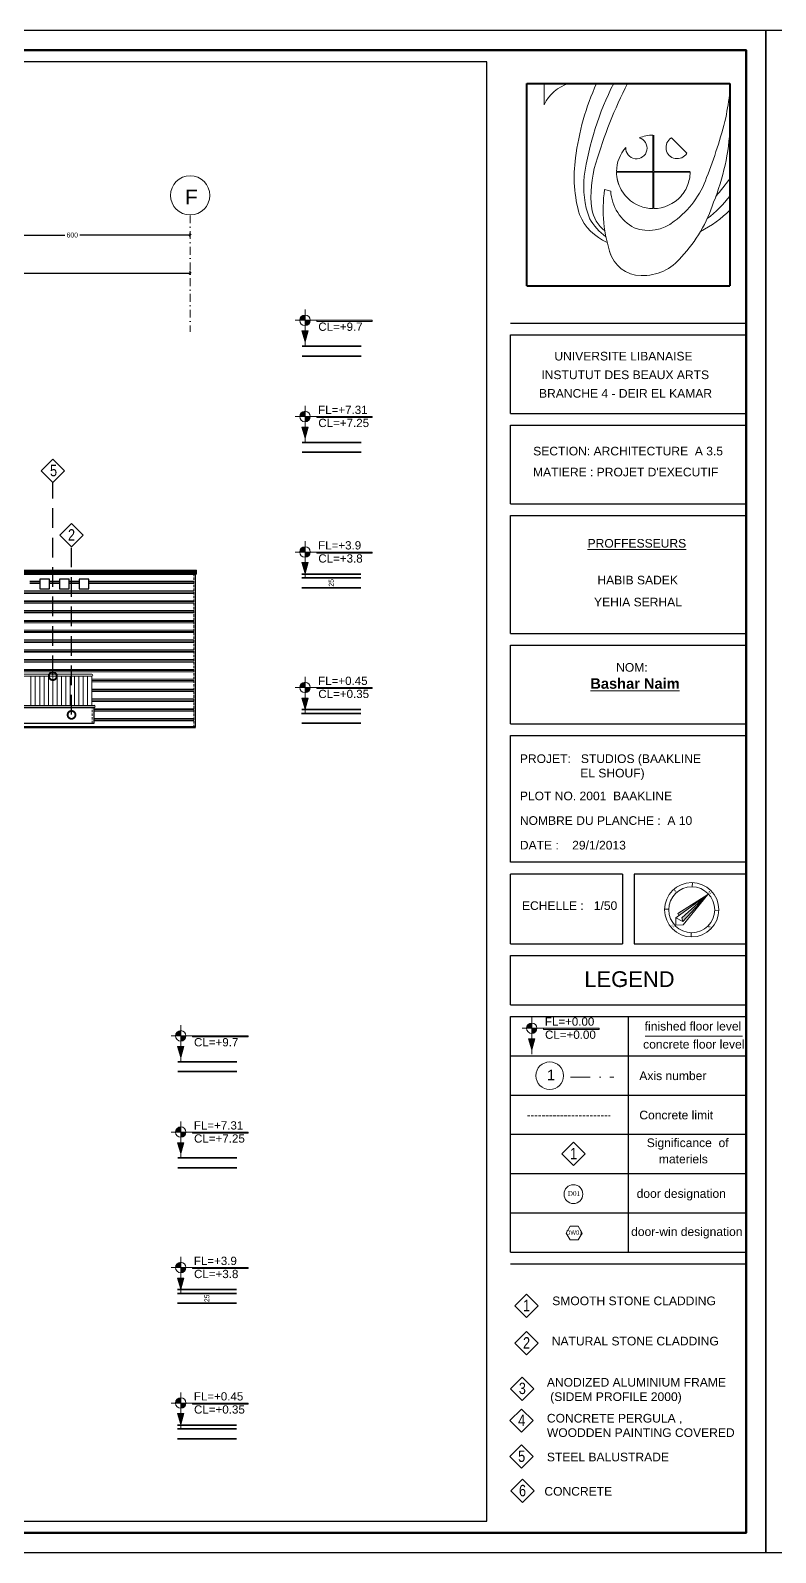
# Model space of a CAD drawing. Header units: inches. Extents: x -580639 to 179052, y 0 to 152898.
# Drawn here: x -104356 to -85387, y 113030 to 151788 of the extents above; entities that cross this region are included whole.
import ezdxf
from ezdxf.enums import TextEntityAlignment as Align

# ---------------------------------------------------------------- set-up
doc = ezdxf.new("R2010")
doc.units = ezdxf.units.IN
doc.header["$LTSCALE"] = 500
doc.header["$MEASUREMENT"] = 0
for name, pattern in [('ACAD_ISO02W100', [15, 12, -3]), ('ACAD_ISO04W100', [30, 24, -3, 0, -3]), ('DASHDOTX2', [2, 1, -0.5, 0, -0.5]), ('DASHEDX2', [1.5, 1, -0.5]), ('HIDDEN2', [0.1875, 0.125, -0.0625])]:
    doc.linetypes.add(name, pattern=pattern)
for name, color, linetype, lineweight in [('0.13', 81, 'Continuous', 13), ('0.3', 10, 'Continuous', 30), ('1ATEXT', 3, 'Continuous', 20), ('A-0.15', 50, 'Continuous', 15), ('A-0.2', 61, 'Continuous', 20), ('A-0.25', 42, 'Continuous', 25), ('A-ANNO-TEXS', 211, 'Continuous', 18), ('A-flor-sthn', 251, 'HIDDEN2', 9), ('A-wall', 52, 'Continuous', 35), ('DIM', 8, 'Continuous', 18), ('fini', 11, 'Continuous', 13), ('ground floor', 8, 'Continuous', 20), ('H-text atribute', 130, 'Continuous', 20), ('Room reference', 50, 'Continuous', 13), ('WALL', 7, 'Continuous', 40), ('WIN', 3, 'Continuous', 18)]:
    doc.layers.add(name, color=color, linetype=linetype, lineweight=lineweight)
doc.layers.add('SYSEC', color=6, linetype='Continuous')
doc.styles.add('1- 100', font='times.ttf', dxfattribs={"width": 0.9, "height": 0.25})
doc.styles.add('100', font='arial.ttf', dxfattribs={"height": 200})
doc.styles.add('50', font='arial.ttf', dxfattribs={"height": 125})
doc.styles.add('CURENT', font='sanss___.ttf')
doc.styles.add('ROMANS 2', font='times.ttf')
doc.styles.get("Standard").update_dxf_attribs({"font": 'arial.ttf'})
doc.dimstyles.new('1-100', dxfattribs={"dimtxt": 0.3, "dimasz": 0.055, "dimexe": 0.15, "dimexo": 0.1, "dimgap": 0.065, "dimtad": 1, "dimdec": 0, "dimlfac": 100, "dimdsep": 46, "dimtxsty": '1- 100', "dimblk": 'DOT', "dimcen": 0.09, "dimclrd": 1, "dimclre": 1, "dimadec": 0, "dimazin": 2, "dimtfac": 1, "dimtdec": 0, "dimtofl": 0, "dimtmove": 2, "dimatfit": 3, "dimldrblk": 'DOT', "dimfxl": 0.15, "dimfxlon": 1, "dimtolj": 1, "dimtzin": 0, "dimarcsym": 0})
doc.dimstyles.new('DIM', dxfattribs={"dimscale": 50, "dimtxt": 125, "dimasz": 1, "dimexe": 1.2, "dimexo": 1, "dimgap": 1, "dimtad": 0, "dimtoh": 1, "dimdec": 0, "dimlfac": 0.1, "dimrnd": 1, "dimdsep": 46, "dimtxsty": '50', "dimblk": 'OBLIQUE', "dimcen": 0.09, "dimclrt": 8, "dimadec": 0, "dimazin": 0, "dimtfac": 1, "dimtdec": 0, "dimtix": 1, "dimtofl": 0, "dimtmove": 2, "dimatfit": 2, "dimfxl": 1, "dimfxlon": 1, "dimtzin": 0, "dimarcsym": 0})

# ---------------------------------------------------------------- blocks, each defined once
blk = doc.blocks.new('4')
at = {"layer": 'A-0.2', "color": 253}
for p, q in [((0, 7158), (612, 7158)), ((612, 7158), (612, 6408))]:
    blk.add_line(p, q, dxfattribs=at)
at = {"layer": 'A-0.2'}
for p, q in [((4464, 4046), (4464, 5334)), ((4491, 4046), (4491, 5334)), ((5661, 4688), (5114, 5233)), ((5387, 4961), (5661, 4688)), ((4464, 4046), (3176, 4046)), ((4464, 4019), (3176, 4019)), ((4464, 2731), (4464, 4019)), ((5779, 4046), (4491, 4046)), ((5779, 4019), (4491, 4019)), ((4491, 2731), (4491, 4019)), ((2753, 3402), (2970, 3354))]:
    blk.add_line(p, q, dxfattribs=at)
at = {"layer": 'A-0.2', "color": 253}
blk.add_arc((1928, 5765), 1462, 107.6478, 153.9617, dxfattribs=at)
at = {"layer": 'A-0.2'}
for centre, radius, start, end in [((10717, 3409), 9059, 155.5503, 172.9241), ((12494, 2369), 10566, 153.0442, 171.7936), ((18093, -216), 16295, 153.0933, 163.7577), ((-19263, 10603), 26713, 349.954, 351.9697), ((-10257, 10332), 17845, 338.6407, 345.7647), ((-676, 5940), 7870, 337.7327, 357.721), ((4478, 4033), 1301, 138.3886, 179.4066), ((3880, 4867), 376, 175.5012, 75.7118), ((4478, 4033), 1301, 90.5934, 112.8245), ((5322, 4895), 397, 121.6312, 328.5411), ((6429, 3847), 4751, 171.7946, 196.2417), ((5992, 3211), 3720, 162.3017, 187.6111), ((5120, 3503), 3106, 173.0781, 201.041), ((4478, 4033), 1301, 180.5934, 207.5693), ((4478, 4033), 1301, 187.504, 216.3107), ((3279, 4920), 3270, 306.3755, 340.5839), ((4478, 4033), 1301, 337.2924, 359.4066), ((-4402, 12360), 14410, 320.3139, 323.55), ((7684, 2710), 4979, 172.0035, 199.0054), ((4557, 3453), 1590, 183.5692, 241.7601), ((4478, 4033), 1301, 214.7035, 226.4906), ((4478, 4033), 1301, 318.0572, 325.6568), ((4478, 4033), 1301, 325.6568, 337.2924), ((3498, 2902), 1207, 188.7371, 232.5639), ((4478, 4033), 1301, 226.4906, 269.4066), ((4478, 4033), 1301, 270.5934, 318.0572), ((1776, 4501), 5072, 316.7269, 342.2893), ((4080, 5482), 3864, 306.5814, 323.5521), ((3569, 3233), 1845, 202.7914, 246.932), ((3907, 3300), 1917, 208.4281, 234.8085), ((4313, 3366), 1408, 248.8398, 309.9835), ((4368, 5496), 3987, 296.488, 315.0148), ((4044, 1512), 1149, 194.7464, 269.9305), ((4101, 2106), 1744, 268.0735, 321.6361)]:
    blk.add_arc(centre, radius, start, end, dxfattribs=at)
at = {"layer": 'WALL'}
for p, q in [((0, 7158), (7188, 7158)), ((0, 0), (0, 7158)), ((7188, 7158), (7188, 0)), ((0, 0), (7188, 0))]:
    blk.add_line(p, q, dxfattribs=at)
blk = doc.blocks.new('NORTH')
at = {"layer": 'WIN', "color": 1}
for p, q in [((494, 631), (0, 0)), ((0, 0), (661, -479)), ((494, 631), (4781, 459)), ((851, -154), (494, 631)), ((661, -479), (4781, 459)), ((851, -154), (4781, 459)), ((851, -154), (1006, 218)), ((887, 607), (973, 851)), ((973, 851), (4781, 459)), ((1006, 218), (4781, 459))]:
    blk.add_line(p, q, dxfattribs=at)
blk = doc.blocks.new('NORTHE')
at = {"color": 3}
for p, q in [((-1759, 1759), (-2077, 2077)), ((1759, 1759), (2077, 2077)), ((-1759, -1759), (-2077, -2077)), ((1759, -1759), (2077, -2077))]:
    blk.add_line(p, q, dxfattribs=at)
for radius in [2937, 2487]:
    blk.add_circle((0, 0), radius, dxfattribs=at)
for points in [[(-754, -1351), (-527, -1456), (0, 2402)], [(-121, -1378), (235, -1568), (0, 2402)]]:
    blk.add_solid(points, dxfattribs=at)
at = {"color": 3, "rotation": 84.51780902573543}
blk.add_blockref('NORTH', (0, -2400), dxfattribs=at)
at = {"color": 3}
for s, width, p, p2 in [('N', 1.784178, (-180, 2610), (180, 2610)), ('W', 1.365132, (-2894, 0), (-2534, 0)), ('E', 1.931772, (2517, 0), (2877, 0)), ('S', 1.931772, (-325, -2784), (35, -2784))]:
    blk.add_text(s, height=200, dxfattribs=dict(at, width=width)).set_placement(p, p2, align=Align.FIT)
blk = doc.blocks.new('NOR')
at = {"layer": 'WIN', "color": 3, "xscale": 0.000462, "yscale": 0.000462, "zscale": 0.000462, "rotation": 276.1356553146427}
blk.add_blockref('NORTHE', (-1.103, -0.119), dxfattribs=at)
blk = doc.blocks.new('SYSECFL')
at = {"layer": '1ATEXT'}
h = blk.add_hatch(color=256, dxfattribs=at)
h.paths.add_polyline_path([(7.6, 31.3), (0, 31.3), (0, 23.7, 0.414214)])
h.paths.add_polyline_path([(0, 38.9, 0.414214), (-7.6, 31.3), (0, 31.3)])
blk.add_hatch(color=256, dxfattribs=at).paths.add_polyline_path([(17.3, 31.3), (17.3, 29.7), (97.6, 29.7), (97.6, 31.3)])
h = blk.add_hatch(color=256, dxfattribs=at)
h.paths.add_polyline_path([(4.5, 15.9), (0, 15.9), (0, 0)])
h.paths.add_polyline_path([(0, 15.9), (-4.5, 15.9), (0, 0)])
for p, q in [((0, -6.3), (0, 46.8)), ((-14.1, 31.3), (97.6, 31.3)), ((0, 0), (-4.5, 15.9)), ((-4.5, 15.9), (4.5, 15.9)), ((0, 0), (4.5, 15.9))]:
    blk.add_line(p, q, dxfattribs=at)
blk.add_lwpolyline([(97.6, 31.3), (97.6, 29.7), (17.3, 29.7), (17.3, 31.3)], dxfattribs=at)
for start, end in [(0, 180), (180, 0)]:
    blk.add_arc((0, 31.3), 7.6, start, end, dxfattribs=at)
at = {"layer": '1ATEXT', "style": 'CURENT'}
for tag, p in [('FL=0.00', (19, 35)), ('CL=0.00', (19.3, 16))]:
    blk.add_attdef(tag, p, '', height=12, dxfattribs=at)
blk = doc.blocks.new('DOOR SYME')
at = {"layer": 'Room reference'}
blk.add_circle((0, 0), 240, dxfattribs=at)
at = {"layer": 'Room reference', "style": 'ROMANS 2'}
blk.add_attdef('D01', (-145, -44), '', height=120, rotation=360, dxfattribs=at)
blk = doc.blocks.new('WIND')
at = {"layer": 'Room reference', "ltscale": 1000}
blk.add_lwpolyline([(0.403, -0.002), (0.297, 0.181), (0.086, 0.181), (-0.02, -0.002), (0.086, -0.185), (0.297, -0.185)], close=True, dxfattribs=at)
blk.add_attdef('001', text='', height=0.12, dxfattribs=at).set_placement((0.198, 0.011), align=Align.MIDDLE_CENTER)
blk = doc.blocks.new('_Dot')
at = {"color": 0, "linetype": 'ByBlock', "lineweight": -2}
blk.add_line((-0.5, 0), (-1, 0), dxfattribs=at)
at = {"color": 0, "linetype": 'ByBlock', "const_width": 0.5}
blk.add_lwpolyline([(-0.25, 0, 1), (0.25, 0, 1)], format="xyb", close=True, dxfattribs=at)
blk = doc.blocks.new('*D1513')
at = {"layer": 'Defpoints', "color": 0, "transparency": 16777216}
for p in [(-96699, 137848), (-95949, 137848), (-95949, 137598)]:
    blk.add_point(p, dxfattribs=at)
at = {"layer": 'DIM', "color": 0, "lineweight": -2, "transparency": 16777216}
for p, q in [((-96649, 137848), (-96759, 137848)), ((-96649, 137598), (-96759, 137598))]:
    blk.add_line(p, q, dxfattribs=at)
at = {"layer": 'DIM', "color": 8, "transparency": 16777216, "insert": (-96699, 137723), "char_height": 125, "attachment_point": 5, "rotation": 90, "style": '50'}
blk.add_mtext('25', dxfattribs=at)
blk = doc.blocks.new('_Oblique')
at = {"color": 0, "linetype": 'ByBlock', "lineweight": -2}
blk.add_line((-0.5, -0.5), (0.5, 0.5), dxfattribs=at)
blk = doc.blocks.new('*D1514')
at = {"layer": 'Defpoints', "color": 0, "transparency": 16777216}
for p in [(-99863, 119628), (-99113, 119628), (-99113, 119378)]:
    blk.add_point(p, dxfattribs=at)
at = {"layer": 'DIM', "color": 0, "lineweight": -2, "transparency": 16777216}
for p, q in [((-99813, 119628), (-99923, 119628)), ((-99813, 119378), (-99923, 119378))]:
    blk.add_line(p, q, dxfattribs=at)
at = {"layer": 'DIM', "color": 8, "transparency": 16777216, "insert": (-99863, 119503), "char_height": 125, "attachment_point": 5, "rotation": 90, "style": '50'}
blk.add_mtext('25', dxfattribs=at)
blk = doc.blocks.new('*D1612')
at = {"layer": 'Defpoints', "color": 0, "transparency": 16777216}
for p in [(-106291, 146578), (-100291, 146578), (-100291, 146292)]:
    blk.add_point(p, dxfattribs=at)
at = {"layer": 'ground floor', "color": 0, "lineweight": -2, "transparency": 16777216}
for p, q in [((-106291, 146578), (-106291, 146638)), ((-106291, 146578), (-103479, 146578)), ((-100291, 146578), (-103103, 146578)), ((-100291, 146528), (-100291, 146638))]:
    blk.add_line(p, q, dxfattribs=at)
at = {"layer": 'ground floor', "color": 0, "lineweight": -2, "transparency": 16777216, "xscale": 50, "yscale": 50, "zscale": 50, "rotation": 180}
blk.add_blockref('_Oblique', (-106291, 146578), dxfattribs=at)
at = {"layer": 'ground floor', "color": 0, "lineweight": -2, "transparency": 16777216, "xscale": 50, "yscale": 50, "zscale": 50}
blk.add_blockref('_Oblique', (-100291, 146578), dxfattribs=at)
at = {"layer": 'ground floor', "color": 8, "transparency": 16777216, "insert": (-103291, 146578), "char_height": 125, "attachment_point": 5, "style": '50'}
blk.add_mtext('600', dxfattribs=at)
blk = doc.blocks.new('*D1613')
at = {"layer": 'Defpoints', "color": 0, "transparency": 16777216}
for p in [(-125491, 145592), (-100291, 145598), (-100291, 145598)]:
    blk.add_point(p, dxfattribs=at)
at = {"layer": 'ground floor', "color": 0, "lineweight": -2, "transparency": 16777216}
for p, q in [((-125491, 145598), (-125491, 145658)), ((-125491, 145598), (-113128, 145598)), ((-100291, 145598), (-112653, 145598)), ((-100291, 145598), (-100291, 145658))]:
    blk.add_line(p, q, dxfattribs=at)
at = {"layer": 'ground floor', "color": 0, "lineweight": -2, "transparency": 16777216, "xscale": 50, "yscale": 50, "zscale": 50, "rotation": 180}
blk.add_blockref('_Oblique', (-125491, 145598), dxfattribs=at)
at = {"layer": 'ground floor', "color": 0, "lineweight": -2, "transparency": 16777216, "xscale": 50, "yscale": 50, "zscale": 50}
blk.add_blockref('_Oblique', (-100291, 145598), dxfattribs=at)
at = {"layer": 'ground floor', "color": 8, "transparency": 16777216, "insert": (-112891, 145598), "char_height": 125, "attachment_point": 5, "style": '50'}
blk.add_mtext('2520', dxfattribs=at)

msp = doc.modelspace()

# ---------------------------------------------------------------- hatches: boundary and pattern name
at = {"layer": 'DIM', "transparency": 33554503}
h = msp.add_hatch(dxfattribs=at)
h.set_pattern_fill('PLAST', color=256, scale=1000)
h.set_pattern_definition([(0, (-59291.8, 119955.18), (0, 250), []), (0, (-59291.8, 119986.43), (0, 250), []), (0, (-59291.8, 120017.68), (0, 250), [])])
h.paths.add_polyline_path([(-57112.94, 124359.117), (-70449.952, 124359.117), (-70449.952, 116735.15), (-57112.94, 116735.15)])
h.paths.add_polyline_path([(-60701.9, 118838.747), (-67673.637, 118838.747), (-67673.637, 122240.936), (-60701.9, 122240.936)], flags=16)
h.paths.add_polyline_path([(-51894.46, 120635.15), (-57112.94, 120635.15), (-57112.94, 116735.15), (-51894.46, 116735.15)])
h.paths.add_polyline_path([(-65899.08, 137627.645), (-76449.08, 137627.645), (-76449.08, 133727.645), (-65899.08, 133727.645)])
h.paths.add_polyline_path([(-70036.43, 136744.81), (-67636.43, 136744.81), (-67636.43, 134944.81), (-70036.43, 134944.81)], flags=16)
h.paths.add_polyline_path([(-69836.43, 136544.81), (-67836.43, 136544.81), (-67836.43, 135144.81), (-69836.43, 135144.81)], flags=0)
h.paths.add_polyline_path([(-69786.43, 136494.81), (-67886.43, 136494.81), (-67886.43, 135194.81), (-69786.43, 135194.81)], flags=0)
h.paths.add_polyline_path([(-69756.43, 136464.81), (-68861.43, 136464.81), (-68861.43, 135224.81), (-69756.43, 135224.81)], flags=0)
h.paths.add_polyline_path([(-68811.43, 136464.81), (-67916.43, 136464.81), (-67916.43, 135224.81), (-68811.43, 135224.81)], flags=0)
h.paths.add_polyline_path([(-51299.16, 141577.645), (-66171.092, 141577.645), (-66171.092, 137725.599), (-65879.08, 137725.599), (-65879.08, 137627.645), (-65899.08, 133727.645), (-65099.08, 133727.645), (-51299.16, 133727.645)])
h.paths.add_polyline_path([(-65278.274, 136572.84), (-65278.274, 139366.148), (-63678.274, 139366.148), (-63678.274, 136572.84)], flags=16)
h.paths.add_polyline_path([(-63878.274, 136772.84), (-65078.274, 136772.84), (-65078.274, 139166.148), (-63878.274, 139166.148)], flags=0)
h.paths.add_polyline_path([(-63928.274, 136822.84), (-65028.274, 136822.84), (-65028.274, 139116.148), (-63928.274, 139116.148)], flags=0)
h.paths.add_polyline_path([(-60974.557, 136304.282), (-59174.557, 136304.282), (-59174.557, 134504.282), (-60974.557, 134504.282)], flags=16)
h.paths.add_polyline_path([(-60774.557, 136104.282), (-60149.557, 136104.282), (-60149.557, 134704.282), (-60774.557, 134704.282)], flags=0)
h.paths.add_polyline_path([(-64371.863, 137789.539), (-64583.063, 137789.539), (-64688.663, 137972.443), (-64583.063, 138155.348), (-64371.863, 138155.348), (-64266.263, 137972.443)], flags=0)
h.paths.add_polyline_path([(-60643.436, 135429.591), (-60537.836, 135612.495), (-60326.636, 135612.495), (-60221.036, 135429.591), (-60326.636, 135246.686), (-60537.836, 135246.686)], flags=0)
h.paths.add_polyline_path([(-59999.557, 136104.282), (-59374.557, 136104.282), (-59374.557, 134704.282), (-59999.557, 134704.282)], flags=0)
h.paths.add_polyline_path([(-59999.557, 136054.282), (-59424.557, 136054.282), (-59424.557, 134754.282), (-59999.557, 134754.282)], flags=0)
h.paths.add_polyline_path([(-60974.557, 137904.282), (-60974.557, 139704.282), (-59174.557, 139704.282), (-59174.557, 137904.282)], flags=16)
h.paths.add_polyline_path([(-60774.557, 138104.282), (-60774.557, 139504.282), (-60149.557, 139504.282), (-60149.557, 138104.282)], flags=0)
h.paths.add_polyline_path([(-59999.557, 138104.282), (-59999.557, 139504.282), (-59374.557, 139504.282), (-59374.557, 138104.282)], flags=0)
h.paths.add_polyline_path([(-59999.557, 139454.282), (-59424.557, 139454.282), (-59424.557, 138154.282), (-59999.557, 138154.282)], flags=0)
h.paths.add_polyline_path([(-60537.836, 138646.686), (-60643.436, 138829.591), (-60537.836, 139012.495), (-60326.636, 139012.495), (-60221.036, 138829.591), (-60326.636, 138646.686)], flags=0)
h.paths.add_polyline_path([(-59695.65, 139272.067, -1), (-59695.65, 139319.32, -1)], flags=0)
h.paths.add_polyline_path([(-59506.873, 140569.606, -1), (-59506.873, 140616.859, -1)], flags=16)
h.paths.add_polyline_path([(-55739.36, 134835.748), (-55711.137, 134835.748), (-55711.137, 135585.748), (-55740.488, 135585.748, -1), (-55740.488, 135635.748), (-55066.804, 135635.748), (-55066.804, 137035.748), (-53066.874, 137035.748), (-53066.874, 135635.748), (-52495.875, 135635.748, -0.414213562), (-52470.875, 135610.748), (-52470.203, 134835.748), (-52445.875, 134835.748, -1), (-52445.875, 134785.748), (-52445.875, 134385.748), (-55739.36, 134385.748), (-55739.36, 134785.748, -1)], flags=16)
h.paths.add_polyline_path([(-55738.631, 137835.748), (-55738.631, 138235.748, -1), (-55738.631, 138285.748), (-55710.409, 138285.748), (-55710.409, 139035.748), (-55739.759, 139035.748, -1), (-55739.759, 139085.748), (-55066.226, 139085.748), (-55066.226, 140235.748), (-53066.146, 140235.748), (-53066.146, 139085.748), (-52495.147, 139085.748, -0.414213562), (-52470.147, 139060.748), (-52469.475, 138285.748), (-52445.147, 138285.748, -1), (-52445.147, 138235.748), (-52445.147, 137835.748)], flags=16)
h.paths.add_polyline_path([(-55487.033, 138638.912, -1), (-55487.033, 138686.165, -1)], flags=0)
h.paths.add_polyline_path([(-115325.76, 119564.151), (-120677.28, 119564.151), (-120677.28, 119436.072), (-120427.28, 119436.072), (-120427.28, 119186.072), (-120677.28, 119186.072), (-120677.28, 119436.072), (-120677.28, 119564.151), (-123310.84, 119564.151), (-125845.76, 119564.151), (-125845.76, 115664.151), (-115325.76, 115664.151)])
h.paths.add_polyline_path([(-118010.344, 118402.918), (-116210.344, 118402.918), (-116210.344, 116602.918), (-118010.344, 116602.918)], flags=16)
h.paths.add_polyline_path([(-119927.28, 119186.072), (-120177.28, 119186.072), (-120177.28, 119436.072), (-119927.28, 119436.072)], flags=16)
h.paths.add_polyline_path([(-119677.28, 119186.072), (-119677.28, 119436.072), (-119427.28, 119436.072), (-119427.28, 119186.072)], flags=16)
h.paths.add_polyline_path([(-119177.28, 119186.072), (-119177.28, 119436.072), (-118927.28, 119436.072), (-118927.28, 119186.072)], flags=16)
h.paths.add_polyline_path([(-117810.344, 118202.918), (-117185.344, 118202.918), (-117185.344, 116802.918), (-117810.344, 116802.918)], flags=0)
h.paths.add_polyline_path([(-117457.844, 118170.172, -1), (-117457.844, 118122.918, -1)], flags=0)
h.paths.add_polyline_path([(-120927.28, 119186.072), (-121177.28, 119186.072), (-121177.28, 119436.072), (-120927.28, 119436.072)], flags=16)
h.paths.add_polyline_path([(-117679.224, 117528.228), (-117573.624, 117711.132), (-117362.424, 117711.132), (-117256.824, 117528.228), (-117362.424, 117345.323), (-117573.624, 117345.323)], flags=0)
h.paths.add_polyline_path([(-122049.293, 116602.918), (-123849.293, 116602.918), (-123849.293, 118402.918), (-122049.293, 118402.918)], flags=16)
h.paths.add_polyline_path([(-118677.28, 119186.072), (-118677.28, 119436.072), (-118427.28, 119436.072), (-118427.28, 119186.072)], flags=16)
h.paths.add_polyline_path([(-118560.584, 119287.317, -1), (-118560.584, 119334.57, -1)], flags=0)
h.paths.add_polyline_path([(-122249.293, 116802.918), (-122874.293, 116802.918), (-122874.293, 118202.918), (-122249.293, 118202.918)], flags=0)
h.paths.add_polyline_path([(-121427.28, 119186.072), (-121677.28, 119186.072), (-121677.28, 119436.072), (-121427.28, 119436.072)], flags=16)
h.paths.add_polyline_path([(-122299.293, 116852.918), (-122874.293, 116852.918), (-122874.293, 118152.918), (-122299.293, 118152.918)], flags=0)
h.paths.add_polyline_path([(-122329.293, 116882.918), (-122874.293, 116882.918), (-122874.293, 118122.918), (-122329.293, 118122.918)], flags=0)
h.paths.add_polyline_path([(-121927.28, 119186.072), (-122177.28, 119186.072), (-122177.28, 119436.072), (-121927.28, 119436.072)], flags=16)
h.paths.add_polyline_path([(-117035.344, 118202.918), (-116410.344, 118202.918), (-116410.344, 116802.918), (-117035.344, 116802.918)], flags=0)
h.paths.add_polyline_path([(-117035.344, 118152.918), (-116460.344, 118152.918), (-116460.344, 116852.918), (-117035.344, 116852.918)], flags=0)
h.paths.add_polyline_path([(-117035.344, 118122.918), (-116490.344, 118122.918), (-116490.344, 116882.918), (-117035.344, 116882.918)], flags=0)
h.paths.add_polyline_path([(-123024.293, 116802.918), (-123649.293, 116802.918), (-123649.293, 118202.918), (-123024.293, 118202.918)], flags=0)
h.paths.add_polyline_path([(-122427.28, 119186.072), (-122677.28, 119186.072), (-122677.28, 119436.072), (-122427.28, 119436.072)], flags=16)
h.paths.add_polyline_path([(-123095.773, 117528.228), (-123201.373, 117345.323), (-123412.573, 117345.323), (-123518.173, 117528.228), (-123412.573, 117711.132), (-123201.373, 117711.132)], flags=0)
h.paths.add_polyline_path([(-122927.28, 119186.072), (-123177.28, 119186.072), (-123177.28, 119436.072), (-122927.28, 119436.072)], flags=16)
h.paths.add_polyline_path([(-116302.561, 141897.595), (-125350.699, 141897.595), (-125350.699, 134047.595), (-116302.561, 134047.595)])
h.paths.add_polyline_path([(-122414.544, 138385.932), (-124214.544, 138385.932), (-124214.544, 140185.932), (-122414.544, 140185.932)], flags=16)
h.paths.add_polyline_path([(-122614.544, 138585.932), (-123239.544, 138585.932), (-123239.544, 139985.932), (-122614.544, 139985.932)], flags=0)
h.paths.add_polyline_path([(-123089.837, 139909.922), (-122694.544, 139905.932), (-123089.837, 139909.922, -1), (-123089.837, 139957.175, -1)], flags=0)
h.paths.add_polyline_path([(-122745.664, 139311.241), (-122851.264, 139128.337), (-123062.464, 139128.337), (-123168.064, 139311.241), (-123062.464, 139494.146), (-122851.264, 139494.146)], flags=0)
h.paths.add_polyline_path([(-119675.769, 140197.595), (-117875.78, 140197.595), (-117875.78, 138397.595), (-119675.769, 138397.595)], flags=16)
h.paths.add_polyline_path([(-123389.544, 138585.932), (-124014.544, 138585.932), (-124014.544, 139985.932), (-123389.544, 139985.932)], flags=0)
h.paths.add_polyline_path([(-123389.544, 138635.932), (-123964.544, 138635.932), (-123964.544, 139935.932), (-123389.544, 139935.932)], flags=0)
h.paths.add_polyline_path([(-123389.544, 138665.932), (-123934.544, 138665.932), (-123934.544, 139905.932), (-123389.544, 139905.932)], flags=0)
h.paths.add_polyline_path([(-119475.769, 139997.595), (-118850.774, 139997.595), (-118850.774, 138597.595), (-119475.769, 138597.595)], flags=0)
h.paths.add_polyline_path([(-119342.317, 139295.472), (-119236.717, 139478.377), (-119025.517, 139478.377), (-118919.917, 139295.472), (-119025.517, 139112.568), (-119236.717, 139112.568)], flags=0)
h.paths.add_polyline_path([(-122414.544, 135050.169), (-124214.544, 135050.169), (-124214.544, 136850.169), (-122414.544, 136850.169)], flags=16)
h.paths.add_polyline_path([(-118700.774, 139997.595), (-118075.78, 139997.595), (-118075.78, 138597.595), (-118700.774, 138597.595)], flags=0)
h.paths.add_polyline_path([(-122614.544, 136650.169), (-122614.544, 135250.169), (-123239.544, 135250.169), (-123239.544, 136650.169)], flags=0)
h.paths.add_polyline_path([(-119675.769, 136797.595), (-117875.78, 136797.595), (-117875.78, 134997.595), (-119675.769, 134997.595)], flags=16)
h.paths.add_polyline_path([(-123389.544, 136650.169), (-123389.544, 135250.169), (-124014.544, 135250.169), (-124014.544, 136650.169)], flags=0)
h.paths.add_polyline_path([(-123389.544, 135300.169), (-123964.544, 135300.169), (-123964.544, 136600.169), (-123389.544, 136600.169)], flags=0)
h.paths.add_polyline_path([(-123389.544, 135330.169), (-123934.544, 135330.169), (-123934.544, 136570.169), (-123389.544, 136570.169)], flags=0)
h.paths.add_polyline_path([(-119475.769, 136597.595), (-118850.774, 136597.595), (-118850.774, 135197.595), (-119475.769, 135197.595)], flags=0)
h.paths.add_polyline_path([(-122851.264, 136158.383), (-122745.664, 135975.479), (-122851.264, 135792.574), (-123062.464, 135792.574), (-123168.064, 135975.479), (-123062.464, 136158.383)], flags=0)
h.paths.add_polyline_path([(-123634.635, 136465.208, -1), (-123634.635, 136417.954, -1)], flags=0)
h.paths.add_polyline_path([(-118700.774, 136597.595), (-118075.78, 136597.595), (-118075.78, 135197.595), (-118700.774, 135197.595)], flags=0)
h.paths.add_polyline_path([(-119236.717, 136078.377), (-119025.517, 136078.377), (-118919.917, 135895.472), (-119025.517, 135712.568), (-119236.717, 135712.568), (-119342.317, 135895.472)], flags=0)
h.paths.add_polyline_path([(-117142.986, 140936.809, -1), (-117142.986, 140889.556, -1)], flags=16)
h.paths.add_polyline_path([(-110478.768, 141897.595), (-116302.561, 141897.595), (-116302.561, 134497.595), (-115050.78, 134497.595), (-115050.78, 136897.595), (-112350.78, 136897.595), (-112350.78, 134497.595), (-110750.78, 134497.595), (-110750.78, 137947.595), (-110770.78, 137947.595), (-110770.78, 137967.595), (-110790.78, 137967.595, 0.4307696), (-110850.315, 138004.578), (-110850.315, 138025.549), (-110870.315, 138025.549), (-110870.315, 138045.549), (-110750.78, 138045.549), (-110478.768, 138045.549)])
h.paths.add_polyline_path([(-114173.755, 137847.595), (-114173.755, 137597.595), (-114423.755, 137597.595), (-114423.755, 137847.595)], flags=16)
h.paths.add_polyline_path([(-113923.755, 137847.595), (-113673.755, 137847.595), (-113673.755, 137597.595), (-113923.755, 137597.595)], flags=16)
h.paths.add_polyline_path([(-114673.755, 137847.595), (-114673.755, 137597.595), (-114923.755, 137597.595), (-114923.755, 137847.595)], flags=16)
h.paths.add_polyline_path([(-113423.755, 137847.595), (-113173.755, 137847.595), (-113173.755, 137597.595), (-113423.755, 137597.595)], flags=16)
h.paths.add_polyline_path([(-115173.755, 137847.595), (-115173.755, 137597.595), (-115423.755, 137597.595), (-115423.755, 137847.595)], flags=16)
h.paths.add_polyline_path([(-112923.755, 137847.595), (-112673.755, 137847.595), (-112673.755, 137597.595), (-112923.755, 137597.595)], flags=16)
h.paths.add_polyline_path([(-115673.755, 137847.595), (-115673.755, 137597.595), (-115923.755, 137597.595), (-115923.755, 137847.595)], flags=16)
h.paths.add_polyline_path([(-112423.755, 137847.595), (-112173.755, 137847.595), (-112173.755, 137597.595), (-112423.755, 137597.595)], flags=16)
h.paths.add_polyline_path([(-111923.755, 137847.595), (-111673.755, 137847.595), (-111673.755, 137597.595), (-111923.755, 137597.595)], flags=16)
h.paths.add_polyline_path([(-100200.78, 137947.595), (-110750.78, 137947.595), (-110750.78, 134047.595), (-100200.78, 134047.595)])
h.paths.add_polyline_path([(-107780.699, 135397.595), (-106615.78, 135397.595), (-106615.78, 136797.595), (-104615.78, 136797.595), (-104615.78, 135397.595), (-102790.699, 135397.595, -1), (-102790.699, 135347.595), (-102790.699, 134597.595), (-102735.699, 134597.595, -1), (-102735.699, 134547.595), (-102735.699, 134147.595), (-107835.699, 134147.595), (-107835.699, 134547.595, -1), (-107835.699, 134597.595), (-107780.699, 134597.595), (-107780.699, 135347.595, -1)], flags=16)
h.paths.add_polyline_path([(-103762.543, 135347.595, 0.412530882), (-103786.17, 135371.086, 0.445994256), (-103812.326, 135347.595)], flags=0)
h.paths.add_polyline_path([(-107619.26, 137569.516), (-107619.26, 137819.516), (-107369.26, 137819.516), (-107369.26, 137569.516)], flags=16)
h.paths.add_polyline_path([(-107485.955, 137670.761, -1), (-107485.955, 137718.014, -1)], flags=0)
h.paths.add_polyline_path([(-107119.26, 137569.516), (-107119.26, 137819.516), (-106869.26, 137819.516), (-106869.26, 137569.516)], flags=16)
h.paths.add_polyline_path([(-106619.26, 137569.516), (-106619.26, 137819.516), (-106369.26, 137819.516), (-106369.26, 137569.516)], flags=16)
h.paths.add_polyline_path([(-106119.26, 137569.516), (-106119.26, 137819.516), (-105869.26, 137819.516), (-105869.26, 137569.516)], flags=16)
h.paths.add_polyline_path([(-105619.26, 137569.516), (-105619.26, 137819.516), (-105369.26, 137819.516), (-105369.26, 137569.516)], flags=16)
h.paths.add_polyline_path([(-105119.26, 137569.516), (-105119.26, 137819.516), (-104869.26, 137819.516), (-104869.26, 137569.516)], flags=16)
h.paths.add_polyline_path([(-104619.26, 137569.516), (-104619.26, 137819.516), (-104369.26, 137819.516), (-104369.26, 137569.516)], flags=16)
h.paths.add_polyline_path([(-104119.26, 137569.516), (-104119.26, 137819.516), (-103869.26, 137819.516), (-103869.26, 137569.516)], flags=16)
h.paths.add_polyline_path([(-103619.26, 137569.516), (-103619.26, 137819.516), (-103369.26, 137819.516), (-103369.26, 137569.516)], flags=16)
h.paths.add_polyline_path([(-103310.654, 134384.478, -1), (-103310.654, 134337.225, -1)], flags=0)
h.paths.add_polyline_path([(-103119.26, 137569.516), (-103119.26, 137819.516), (-102869.26, 137819.516), (-102869.26, 137569.516)], flags=16)
h.paths.add_polyline_path([(-119327.526, 139215.801), (-118921.523, 139215.801), (-118921.523, 139399.73), (-119327.526, 139399.73)], flags=8)
h.paths.add_polyline_path([(-119327.526, 135815.801), (-118921.523, 135815.801), (-118921.523, 135999.73), (-119327.526, 135999.73)], flags=8)
h.paths.add_polyline_path([(-123160.892, 139231.571), (-122754.889, 139231.571), (-122754.889, 139415.5), (-123160.892, 139415.5)], flags=8)
h.paths.add_polyline_path([(-123160.892, 135895.808), (-122754.889, 135895.808), (-122754.889, 136079.737), (-123160.892, 136079.737)], flags=8)
h.paths.add_polyline_path([(-106441.443, 135883.572), (-106164.916, 135883.572), (-106164.916, 136060.026), (-106441.443, 136060.026)], flags=8)
h.paths.add_polyline_path([(-117664.433, 117448.557), (-117258.43, 117448.557), (-117258.43, 117632.486), (-117664.433, 117632.486)], flags=8)
h.paths.add_polyline_path([(-123503.382, 117448.557), (-123097.379, 117448.557), (-123097.379, 117632.486), (-123503.382, 117632.486)], flags=8)
h.paths.add_polyline_path([(-110719.368, 117302.411), (-115275.76, 117302.411), (-115275.76, 115664.151), (-107340.268, 115664.151), (-107340.268, 123288.118), (-120677.28, 123288.118), (-120677.28, 119662.105), (-116337.003, 119662.105), (-116337.003, 122003.758), (-110719.368, 122003.758)])
edge = h.paths.add_edge_path(flags=17)
edge.add_line((-115255.611, 119564.151), (-115196.225, 119564.151))
edge.add_line((-115196.225, 119564.151), (-115176.225, 119622.105))
edge.add_line((-115176.225, 119622.105), (-115216.225, 119622.105))
edge.add_arc((-115208.512, 119574.502), 48.223, 99.203589, 192.3952972)

# ---------------------------------------------------------------- linework, layer by layer
for points in [[(-140637.189, 113030.352), (-85636.972, 113030.352), (-85636.972, 151788.469), (-140637.189, 151788.469)], [(-85636.972, 113030.352), (-30636.754, 113030.352), (-30636.754, 151788.469), (-85636.972, 151788.469)]]:
    msp.add_lwpolyline(points, close=True)
at = {"layer": '0.13'}
for p, q in [((-102790.699, 135397.595), (-107780.699, 135397.595)), ((-102790.699, 135347.595), (-107780.699, 135347.595)), ((-104343.144, 135347.595), (-104343.144, 134597.595)), ((-104232.255, 135347.595), (-104232.255, 134597.595)), ((-104121.366, 135347.595), (-104121.366, 134597.595)), ((-104121.366, 135347.595), (-104121.366, 134597.595)), ((-104010.477, 135347.595), (-104010.477, 134597.595)), ((-104010.477, 135347.595), (-104010.477, 134597.595)), ((-103899.588, 135347.595), (-103899.588, 134597.595)), ((-103788.699, 135347.595), (-103788.699, 134597.595)), ((-103677.81, 135347.595), (-103677.81, 134597.595)), ((-103566.921, 135347.595), (-103566.921, 134597.595)), ((-103456.033, 135347.595), (-103456.033, 134597.595)), ((-103345.144, 135347.595), (-103345.144, 134597.595)), ((-103234.255, 135347.595), (-103234.255, 134597.595)), ((-103123.366, 135347.595), (-103123.366, 134597.595)), ((-103012.477, 135347.595), (-103012.477, 134597.595)), ((-102901.588, 135347.595), (-102901.588, 134597.595)), ((-102790.699, 134597.595), (-102790.699, 135347.595))]:
    msp.add_line(p, q, dxfattribs=at)
msp.add_arc((-102790.699, 135372.595), 25, 270, 90, dxfattribs=at)
at = {"layer": '0.3'}
for p, q in [((-110770.78, 138045.549), (-100130.699, 138045.549)), ((-110770.78, 138025.549), (-100130.699, 138025.549)), ((-110770.78, 138005.549), (-100130.699, 138005.549)), ((-110750.78, 138045.549), (-100150.78, 138045.549)), ((-110770.78, 137967.595), (-100130.699, 137967.595)), ((-110750.78, 137947.595), (-100150.699, 137947.595)), ((-107835.699, 137947.595), (-102735.699, 137947.595)), ((-100150.78, 134047.595), (-100150.78, 137947.595)), ((-107835.699, 134597.595), (-102735.699, 134597.595)), ((-107835.699, 134547.595), (-102735.699, 134547.595)), ((-102735.699, 134147.595), (-102735.699, 134547.595)), ((-107835.699, 134147.595), (-102735.699, 134147.595))]:
    msp.add_line(p, q, dxfattribs=at)
for points in [[(-104119.26, 137569.516), (-103869.26, 137569.516), (-103869.26, 137819.516), (-104119.26, 137819.516)], [(-103619.26, 137569.516), (-103369.26, 137569.516), (-103369.26, 137819.516), (-103619.26, 137819.516)], [(-103119.26, 137569.516), (-102869.26, 137569.516), (-102869.26, 137819.516), (-103119.26, 137819.516)]]:
    msp.add_lwpolyline(points, close=True, dxfattribs=at)
msp.add_arc((-102735.699, 134572.595), 25, 270, 90, dxfattribs=at)
at = {"layer": '1ATEXT'}
for points in [[(-104083.154, 140570.905), (-103786.17, 140867.89), (-103489.185, 140570.905), (-103786.17, 140273.921)], [(-103607.639, 138933.376), (-103310.654, 139230.361), (-103013.669, 138933.376), (-103310.654, 138636.391)], [(-90823.946, 123180.731), (-90526.961, 123477.715), (-90229.976, 123180.731), (-90526.961, 122883.746)], [(-92023.126, 119311.856), (-91726.142, 119608.841), (-91429.157, 119311.856), (-91726.142, 119014.871)], [(-92023.126, 118359.639), (-91726.142, 118656.624), (-91429.157, 118359.639), (-91726.142, 118062.654)], [(-92130.603, 117201.527), (-91833.619, 117498.512), (-91536.634, 117201.527), (-91833.619, 116904.542)], [(-92147.703, 116388.792), (-91850.718, 116685.776), (-91553.733, 116388.792), (-91850.718, 116091.807)], [(-92147.703, 115473.823), (-91850.718, 115770.808), (-91553.733, 115473.823), (-91850.718, 115176.838)], [(-92126.391, 114599.019), (-91829.406, 114896.004), (-91532.422, 114599.019), (-91829.406, 114302.034)]]:
    msp.add_lwpolyline(points, close=True, dxfattribs=at)
at = {"layer": '1ATEXT', "ltscale": 0.1, "const_width": 200}
for points in [[(-103788.699, 135371.222, 1), (-103788.699, 135323.968, 2.414213562)], [(-103786.17, 135371.086, -1), (-103786.17, 135323.833, -2.414213562)], [(-103310.654, 134384.478, 1), (-103310.654, 134337.225, 2.414213562)], [(-103310.654, 134384.478, -1), (-103310.654, 134337.225, -2.414213562)]]:
    msp.add_lwpolyline(points, format="xyb", dxfattribs=at)
at = {"layer": 'A-0.15', "lineweight": 100}
msp.add_line((-111550.78, 134047.595), (-100150.78, 134047.595), dxfattribs=at)
at = {"layer": 'A-0.25', "lineweight": 25}
for p, q in [((-92136.972, 144335.821), (-86136.972, 144335.821)), ((-92136.972, 142035.821), (-92136.972, 144035.821)), ((-92136.972, 144035.821), (-86136.972, 144035.821)), ((-92136.972, 142035.821), (-86136.972, 142035.821)), ((-92136.972, 139735.821), (-92136.972, 141735.821)), ((-92136.972, 141735.821), (-86136.972, 141735.821)), ((-92136.972, 139735.821), (-86136.972, 139735.821)), ((-92136.972, 136435.821), (-92136.972, 139435.821)), ((-92136.972, 139435.821), (-86136.972, 139435.821)), ((-92136.972, 136435.821), (-86136.972, 136435.821)), ((-92136.972, 134135.821), (-92136.972, 136135.821)), ((-92136.972, 136135.821), (-86136.972, 136135.821)), ((-92136.972, 134135.821), (-86136.972, 134135.821)), ((-92136.972, 130605.9), (-92136.972, 133835.821)), ((-92136.972, 133835.821), (-86136.972, 133835.821)), ((-86136.972, 130605.9), (-92136.972, 130605.9)), ((-92136.972, 128530.844), (-92136.972, 130305.9)), ((-89286.972, 130305.9), (-92136.972, 130305.9)), ((-89286.972, 130305.9), (-89486.972, 130305.9)), ((-89286.972, 130305.9), (-89286.972, 128530.844)), ((-86136.972, 130305.9), (-88986.972, 130305.9)), ((-86136.972, 130305.9), (-88986.972, 130305.9)), ((-88986.972, 130305.9), (-88986.972, 128530.844)), ((-92136.972, 128530.844), (-89286.972, 128530.844)), ((-89486.972, 128530.844), (-89286.972, 128530.844)), ((-88986.972, 128530.844), (-86136.972, 128530.844)), ((-88986.972, 128530.844), (-86136.972, 128530.844)), ((-92136.972, 126980.241), (-92136.972, 128230.844)), ((-92136.972, 128230.844), (-86136.972, 128230.844)), ((-92136.972, 126980.241), (-86136.972, 126980.241)), ((-92136.972, 120680.241), (-92136.972, 126680.241)), ((-92136.972, 126680.241), (-86136.972, 126680.241)), ((-92136.972, 126680.241), (-86136.972, 126680.241)), ((-89136.972, 126680.241), (-89136.972, 120680.241)), ((-92136.972, 125680.241), (-86136.972, 125680.241)), ((-92136.972, 124680.241), (-86136.972, 124680.241)), ((-92136.972, 123680.241), (-86136.972, 123680.241)), ((-92136.972, 122680.241), (-86136.972, 122680.241)), ((-92136.972, 122680.241), (-86136.972, 122680.241)), ((-92136.972, 121680.241), (-86136.972, 121680.241)), ((-92136.972, 120680.241), (-86136.972, 120680.241)), ((-92136.972, 120380.241), (-86136.972, 120380.241))]:
    msp.add_line(p, q, dxfattribs=at)
for points in [[(-92736.972, 113830.352), (-92736.972, 150988.469), (-139837.189, 150988.469), (-139837.189, 113830.352), (-92736.972, 113830.352)], [(-86136.972, 142035.821), (-86136.972, 144035.821)], [(-86136.972, 139735.821), (-86136.972, 141735.821)], [(-86136.972, 136435.821), (-86136.972, 139435.821)], [(-86136.972, 134135.821), (-86136.972, 136135.821)], [(-86136.972, 130605.9), (-86136.972, 133835.821)], [(-86136.972, 128530.844), (-86136.972, 130305.9)], [(-86136.972, 128835.821), (-86136.972, 130305.9)], [(-86136.972, 126980.241), (-86136.972, 128230.844)], [(-86136.972, 120680.241), (-86136.972, 126680.241)]]:
    msp.add_lwpolyline(points, dxfattribs=at)
at = {"layer": 'A-ANNO-TEXS'}
msp.add_line((-88708.042, 126176.131), (-86229.332, 126176.131), dxfattribs=at)
at = {"layer": 'A-flor-sthn'}
for p, q in [((-100200.78, 134047.595), (-100200.78, 137947.595)), ((-102785.699, 134147.595), (-102785.699, 134547.595)), ((-91702.352, 124152.904), (-89595.689, 124152.904))]:
    msp.add_line(p, q, dxfattribs=at)
at = {"layer": 'A-wall'}
for p, q in [((-97438.027, 143747.595), (-95938.027, 143747.595)), ((-97438.027, 143497.595), (-95938.027, 143497.595)), ((-97438.027, 143497.595), (-95938.027, 143497.595)), ((-97438.027, 141297.595), (-95938.027, 141297.595)), ((-97438.027, 141047.595), (-95938.027, 141047.595)), ((-97448.546, 137947.595), (-95948.546, 137947.595)), ((-97448.546, 137847.595), (-95948.546, 137847.595)), ((-97448.546, 137597.595), (-95948.546, 137597.595)), ((-97448.546, 134497.595), (-95948.546, 134497.595)), ((-97451.698, 134397.595), (-95951.698, 134397.595)), ((-97448.546, 134397.595), (-95948.546, 134397.595)), ((-97448.546, 134397.595), (-95948.546, 134397.595)), ((-97448.546, 134397.595), (-95948.546, 134397.595)), ((-97448.546, 134147.595), (-95948.546, 134147.595)), ((-97445.394, 134147.595), (-95945.394, 134147.595)), ((-97445.394, 134147.595), (-95945.394, 134147.595)), ((-100602.395, 125527.722), (-99102.395, 125527.722)), ((-100602.395, 125277.722), (-99102.395, 125277.722)), ((-100602.395, 125277.722), (-99102.395, 125277.722)), ((-100602.395, 123077.722), (-99102.395, 123077.722)), ((-100602.395, 122827.722), (-99102.395, 122827.722)), ((-100612.913, 119727.722), (-99112.913, 119727.722)), ((-100612.913, 119627.722), (-99112.913, 119627.722)), ((-100612.913, 119377.722), (-99112.913, 119377.722)), ((-100612.913, 116277.722), (-99112.913, 116277.722)), ((-100616.065, 116177.722), (-99116.065, 116177.722)), ((-100612.913, 116177.722), (-99112.913, 116177.722)), ((-100612.913, 116177.722), (-99112.913, 116177.722)), ((-100612.913, 116177.722), (-99112.913, 116177.722)), ((-100612.913, 115927.722), (-99112.913, 115927.722)), ((-100609.761, 115927.722), (-99109.761, 115927.722)), ((-100609.761, 115927.722), (-99109.761, 115927.722))]:
    msp.add_line(p, q, dxfattribs=at)
at = {"layer": 'A-wall', "color": 1, "lineweight": 70}
msp.add_lwpolyline([(-140137.189, 113530.352), (-86136.972, 113530.352), (-86136.972, 151288.469), (-140137.189, 151288.469)], close=True, dxfattribs=at)
at = {"layer": 'fini'}
for p, q in [((-100130.699, 138045.549), (-100130.699, 137947.595)), ((-100130.699, 137947.595), (-100150.699, 137947.595))]:
    msp.add_line(p, q, dxfattribs=at)
at = {"layer": 'ground floor', "linetype": 'DASHDOTX2', "ltscale": 0.4}
msp.add_line((-100290.917, 147078.066), (-100290.917, 144117.45), dxfattribs=at)
at = {"layer": 'ground floor', "linetype": 'DASHDOTX2'}
msp.add_line((-90604.599, 125133.787), (-89505.583, 125133.787), dxfattribs=at)
at = {"layer": 'ground floor'}
for centre, radius in [((-100290.917, 147589.204), 500), ((-91136.474, 125173.351), 350)]:
    msp.add_circle(centre, radius, dxfattribs=at)

# ---------------------------------------------------------------- block references
at = {"layer": 'A-ANNO-TEXS', "xscale": 508.9391999991295, "yscale": 508.9392000008957, "zscale": 508.9391999991295, "rotation": 37.60703697579601}
msp.add_blockref('NOR', (-87112.537, 129788.302), dxfattribs=at)
at = {"layer": 'A-wall', "linetype": 'ACAD_ISO02W100', "xscale": 0.7200000000000001, "yscale": 0.7200000000000001, "zscale": 0.7200000000000001}
msp.add_blockref('4', (-91722.117, 145285.208), dxfattribs=at)
at = {"layer": 'DIM'}
msp.add_blockref('DOOR SYME', (-90532.73, 122157.256), dxfattribs=at).add_auto_attribs({'D01': 'D01'})
at = {"layer": 'Room reference'}
ref = msp.add_blockref('WIND', (-90699.256, 121167.82, 0), dxfattribs=dict(at, xscale=959.999999999861, yscale=959.999999999861, zscale=959.999999999861, rotation=359.9999932498403))
ref.add_attrib('001', 'DW01', dxfattribs={"layer": 'H-text atribute', "ltscale": 1000, "height": 115.2, "rotation": 359.9999932, "width": 0.75}).set_placement((-90509.254, 121178.726, 0), align=Align.MIDDLE_CENTER)
at = {"layer": 'SYSEC'}
ref = msp.add_blockref('SYSECFL', (-97365.933, 143858.021), dxfattribs=dict(at, xscale=17.5558269875182, yscale=17.5558269875182, zscale=17.5558269875182))
ref.add_attrib('CL=0.00', 'CL=+9.7', (-97027.709, 144139.586), dxfattribs={"layer": '1ATEXT', "height": 210.6699, "style": 'CURENT'})
at = {"layer": 'SYSEC', "xscale": 17.5558269875182, "yscale": 17.5558269875182, "zscale": 17.5558269875182}
for p, values in [((-97365.933, 141408.021), {'CL=0.00': 'CL=+7.25', 'FL=0.00': 'FL=+7.31'}), ((-97365.933, 137958.021), {'CL=0.00': 'CL=+3.8', 'FL=0.00': 'FL=+3.9'}), ((-97365.933, 134508.021), {'CL=0.00': 'CL=+0.35', 'FL=0.00': 'FL=+0.45'}), ((-91594.17, 125831.314), {'CL=0.00': 'CL=+0.00', 'FL=0.00': 'FL=+0.00'}), ((-100530.3, 123188.148), {'CL=0.00': 'CL=+7.25', 'FL=0.00': 'FL=+7.31'}), ((-100530.3, 119738.148), {'CL=0.00': 'CL=+3.8', 'FL=0.00': 'FL=+3.9'}), ((-100530.3, 116288.148), {'CL=0.00': 'CL=+0.35', 'FL=0.00': 'FL=+0.45'})]:
    msp.add_blockref('SYSECFL', p, dxfattribs=at).add_auto_attribs(values)
at = {"layer": 'SYSEC'}
ref = msp.add_blockref('SYSECFL', (-100530.3, 125638.148), dxfattribs=dict(at, xscale=17.5558269875182, yscale=17.5558269875182, zscale=17.5558269875182))
ref.add_attrib('CL=0.00', 'CL=+9.7', (-100192.076, 125919.713), dxfattribs={"layer": '1ATEXT', "height": 210.6699, "style": 'CURENT'})

# ---------------------------------------------------------------- texts
at = {"layer": '1ATEXT', "linetype": 'ACAD_ISO04W100', "width": 0.8}
for s, p in [('5', (-103767.551, 140437.228)), ('2', (-103310.109, 138798.118)), ('1', (-90526.416, 123045.473)), ('1', (-91725.596, 119176.598)), ('2', (-91725.596, 118224.381)), ('3', (-91833.074, 117066.27)), ('4', (-91850.173, 116253.534)), ('5', (-91850.173, 115338.566)), ('6', (-91828.861, 114463.761))]:
    msp.add_text(s, height=290.4, dxfattribs=at).set_placement(p, align=Align.CENTER)
at = {"layer": 'A-ANNO-TEXS', "style": '50'}
for s, p in [('finished floor level', (-88718.999, 126323.649)), ('concrete floor level', (-88757.836, 125863.507)), ('Axis number', (-88855.063, 125060.908)), ('Concrete limit', (-88855.063, 124060.908)), (' Significance  of   ', (-88751.212, 123354.745)), ('materiels', (-88357.597, 122941.197)), ('door designation', (-88923.298, 122062.283)), ('door-win designation', (-89063.991, 121092.074))]:
    msp.add_text(s, height=220, dxfattribs=at).set_placement(p)
at = {"layer": 'A-ANNO-TEXS', "attachment_point": 1, "style": '50'}
for s, width, gutter_width, insert, char_height in [('UNIVERSITE LIBANAISE', 4948.28299, 1000, (-91017.352, 143604.642), 220), ('INSTUTUT DES BEAUX ARTS', 4948.28299, 1000, (-91347.899, 143130.151), 220), ('BRANCHE 4 - DEIR EL KAMAR', 4948.28299, 1000, (-91408.776, 142656.96), 220), ('SECTION: ARCHITECTURE  A 3.5\\P ', 5318.43165, 1000, (-91556.654, 141187.41), 220), ("MATIERE : PROJET D'EXECUTIF ", 5318.43165, 1000, (-91562.002, 140653.14), 220), ('{\\LPROFFESSEURS }', 5318.43165, 1000, (-90172.284, 138839.051), 220), ('HABIB SADEK ', 5318.43165, 1000, (-89922.256, 137903.24), 220), ('YEHIA SERHAL', 5318.43165, 1000, (-90008.189, 137343.375), 220), ('NOM: ', 5318.43165, 1000, (-89445.321, 135679.431), 220), ('{\\fArial|b1|i0|c0|p34;\\LBashar Naim}', 5318.43165, 1000, (-90102.04, 135291.6), 266.2), ('PROJET:   STUDIOS (BAAKLINE \\P                  EL SHOUF)', 6503.49491, 1000, (-91896.572, 133354.853), 220), ('PLOT NO. 2001  BAAKLINE', 6503.49491, 1000, (-91896.572, 132406.194), 220), ('NOMBRE DU PLANCHE :  A 10', 6503.49491, 1000, (-91896.572, 131779.624), 220), ('DATE :    29/1/2013', 6503.49491, 1000, (-91896.572, 131152.754), 220), ('ECHELLE :   1/50', 6503.49491, 1000, (-91842.084, 129613.455), 220), ('LEGEND', 2660.77035, 1000, (-90255.198, 127831.658), 400), ('SMOOTH STONE CLADDING', 4550.31753, 400, (-91071.938, 119549.582), 220), ('NATURAL STONE CLADDING', 4975.74421, 400, (-91083.534, 118524.794), 220), ('ANODIZED ALUMINIUM FRAME\\P (SIDEM PROFILE 2000)', 8786.88465, 400, (-91208.715, 117476.179), 220), ('CONCRETE PERGULA , \\PWOODDEN PAINTING COVERED', 8833.61389, 400, (-91208.715, 116561.211), 220), ('STEEL BALUSTRADE', 3621.18454, 400, (-91208.715, 115572.94), 220), ('CONCRETE ', 3621.18454, 400, (-91271.939, 114699.736), 220)]:
    msp.add_mtext_dynamic_manual_height_columns(s, width=width, gutter_width=gutter_width, heights=[0], dxfattribs=dict(at, insert=insert, char_height=char_height))
at = {"layer": 'ground floor', "style": '100'}
for s, insert, char_height, attachment_point in [('F', (-100419.676, 147357.743), 380, 7), ('1', (-91206.778, 125324.827), 266, 1)]:
    msp.add_mtext_dynamic_manual_height_columns(s, width=215.80113, gutter_width=1000, heights=[0], dxfattribs=dict(at, insert=insert, char_height=char_height, attachment_point=attachment_point))

# ---------------------------------------------------------------- dimensions: what is measured, and where the dimension line sits
at = {"layer": 'DIM'}
for base, p1, p2, picture, middle in [((-96698.546, 137847.595), (-95948.546, 137597.595), (-95948.546, 137847.595), '*D1513', (-96698.546, 137722.595)), ((-99862.913, 119627.722), (-99112.913, 119377.722), (-99112.913, 119627.722), '*D1514', (-99862.913, 119502.722))]:
    dim = msp.add_linear_dim(base=base, p1=p1, p2=p2, angle=90, dimstyle='DIM', dxfattribs=at)
    dim.commit()
    dim.dimension.update_dxf_attribs({"geometry": picture, "text_midpoint": middle})
at = {"layer": 'ground floor'}
for base, p1, p2, picture, middle in [((-100290.917, 146578.066), (-106290.917, 146578.066), (-100290.917, 146291.713), '*D1612', (-103290.917, 146578.066)), ((-100290.917, 145597.758), (-125490.917, 145592.45), (-100290.917, 145597.758), '*D1613', (-112890.917, 145597.758))]:
    dim = msp.add_linear_dim(base=base, p1=p1, p2=p2, dimstyle='DIM', dxfattribs=at)
    dim.commit()
    dim.dimension.update_dxf_attribs({"geometry": picture, "text_midpoint": middle})

# ---------------------------------------------------------------- leaders
at = {"layer": '1ATEXT', "linetype": 'DASHEDX2'}
for points in [[(-103786.17, 135371.086), (-103786.17, 140273.921)], [(-103310.654, 134367.991), (-103310.654, 138636.391)]]:
    msp.add_leader(points, dimstyle='1-100', override={"dimscale": 5, "dimasz": 0.1, "dimgap": 1, "dimtad": 0, "dimclrd": 256}, dxfattribs=at)

doc.saveas('drawing.dxf')
